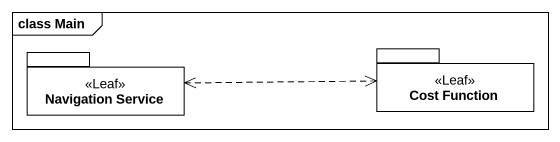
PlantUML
@startuml
mainframe class Main
package "Navigation Service" as Navigation_Service <<Leaf>> {
}
package "Cost Function" as Cost_Function <<Leaf>> {
}
Navigation_Service .right.> Cost_Function
Cost_Function .left.> Navigation_Service
@enduml
